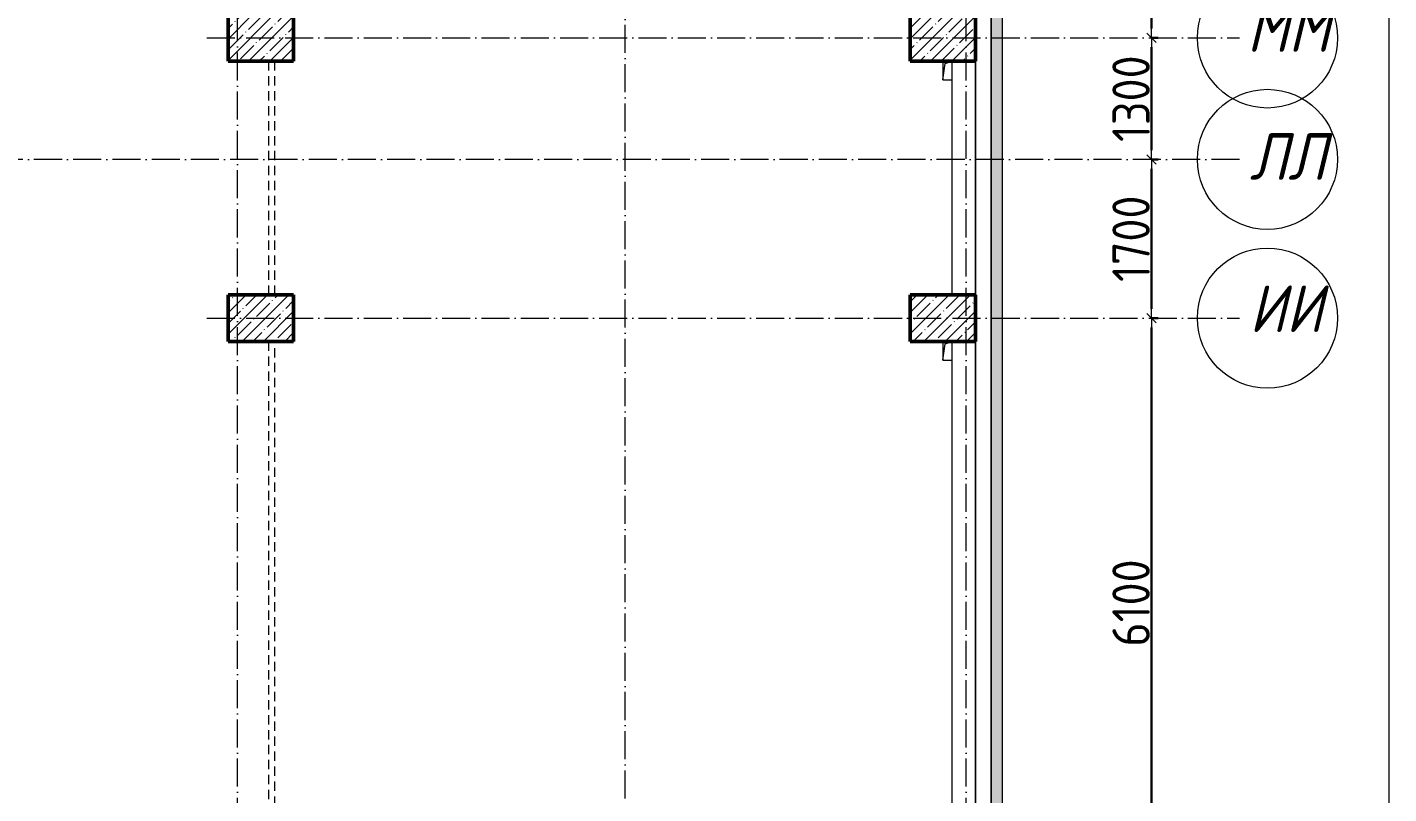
# Model space of a CAD drawing. Header units: millimetres. Extents: x -213536 to 1564669, y -45299 to 942238.
# Drawn here: x 75507 to 90082, y 515304 to 523512 of the extents above; entities that cross this region are included whole.
import ezdxf

# ---------------------------------------------------------------- set-up
doc = ezdxf.new("R2010")
doc.units = ezdxf.units.MM
doc.linetypes.add('200_ШТРИХ_ш1п0_6_', pattern=[160, 100, -60])
doc.linetypes.add('50_200_ШТРИХ_1Т_ш5_п1_п1_', pattern=[700, 500, -100, 0, -100])
for name, color, linetype, lineweight in [('3.1) ЖБ окна 1.2 м', 102, 'Continuous', 30), ('A-____-____-DIMS', 7, 'Continuous', 9), ('A-DETL-____-OTLN-3', 7, '200_ШТРИХ_ш1п0_6_', 9), ('A-GENM-____-OTLN', 7, 'Continuous', 9), ('A-GLAZ-____-OTLN', 7, 'Continuous', 9), ('A-WALL-____-OTLN', 7, 'Continuous', 9), ('S-COLS-____-MCUT', 7, 'Continuous', 50), ('S-COLS-____-OTLN', 7, 'Continuous', 9), ('S-GRID-____-IDEN', 7, 'Continuous', 9), ('S-GRID-____-OTLN-1', 7, '50_200_ШТРИХ_1Т_ш5_п1_п1_', 9)]:
    doc.layers.add(name, color=color, linetype=linetype, lineweight=lineweight)
doc.layers.add('A-GLAZ-____-OTLN-1', color=7, linetype='Continuous', lineweight=9, true_color=0xc0c0c0)
doc.styles.add('ISOCPEUR_I_9', font='isocpeui.ttf', dxfattribs={"width": 0.9, "height": 250})
doc.styles.add('СПДС', font='isocpeur.ttf', dxfattribs={"width": 0.9})
doc.dimstyles.new('Размера А3', dxfattribs={"dimtxt": 200, "dimasz": 100, "dimexe": 70, "dimexo": 100, "dimgap": 20, "dimtad": 1, "dimdec": 0, "dimrnd": 10, "dimzin": 0, "dimdsep": 46, "dimtxsty": 'СПДС', "dimblk": 'ARROWHEAD_6', "dimcen": 1, "dimclrd": 256, "dimclre": 256, "dimclrt": 256, "dimazin": 0, "dimtfac": 1, "dimtdec": 0, "dimtmove": 2, "dimatfit": 3, "dimfxl": 1, "dimtolj": 1, "dimtzin": 0, "dimarcsym": 0})

# ---------------------------------------------------------------- blocks, each defined once
blk = doc.blocks.new('BSC_Колонна _Прямоугольная - 500х700-V96-АР1_План отверстий 2 этажа в осях 1-64_Ю-ЯЯ')
at = {"layer": 'S-COLS-____-OTLN'}
h = blk.add_hatch(dxfattribs=at)
h.set_pattern_fill('FP_109', color=256, style=0, pattern_type=2)
h.set_pattern_definition([(315, (-64381.04, 93600), (114.04925, 114.04925), []), (315, (-64381.04, 93485.95), (114.04925, 114.04925), [201.613, -40.323, 3.353, -36.97])])
h.paths.add_polyline_path([(-250, 350), (-250, -350), (250, -350), (250, 350)], flags=0)
at = {"layer": 'S-COLS-____-MCUT'}
for p, q in [((250, 350), (-250, 350)), ((-250, 350), (-250, -350)), ((250, -350), (250, 350)), ((-250, -350), (250, -350))]:
    blk.add_line(p, q, dxfattribs=at)
blk = doc.blocks.new('BSC_Колонна _Прямоугольная - 500х700-V105-АР1_План отверстий 2 этажа в осях 1-64_Ю-ЯЯ')
at = {"layer": 'S-COLS-____-OTLN'}
h = blk.add_hatch(dxfattribs=at)
h.set_pattern_fill('FP_118', color=256, style=0, pattern_type=2)
h.set_pattern_definition([(315, (-64381.04, 100900), (114.04925, 114.04925), []), (315, (-64381.04, 100785.95), (114.04925, 114.04925), [201.613, -40.323, 3.353, -36.97])])
h.paths.add_polyline_path([(-250, 350), (-250, -350), (250, -350), (250, 350)], flags=0)
at = {"layer": 'S-COLS-____-MCUT'}
for p, q in [((250, 350), (-250, 350)), ((-250, 350), (-250, -350)), ((250, -350), (250, 350)), ((-250, -350), (250, -350))]:
    blk.add_line(p, q, dxfattribs=at)
blk = doc.blocks.new('BSC_Колонна _Прямоугольная - 500х700-V108-АР1_План отверстий 2 этажа в осях 1-64_Ю-ЯЯ')
at = {"layer": 'S-COLS-____-OTLN'}
h = blk.add_hatch(dxfattribs=at)
h.set_pattern_fill('FP_121', color=256, style=0, pattern_type=2)
h.set_pattern_definition([(315, (-61381.04, 93600), (114.04925, 114.04925), []), (315, (-61381.04, 93485.95), (114.04925, 114.04925), [201.613, -40.323, 3.353, -36.97])])
h.paths.add_polyline_path([(-250, 350), (-250, -350), (250, -350), (250, 350)], flags=0)
at = {"layer": 'S-COLS-____-MCUT'}
for p, q in [((250, 350), (-250, 350)), ((-250, 350), (-250, -350)), ((250, -350), (250, 350)), ((-250, -350), (250, -350))]:
    blk.add_line(p, q, dxfattribs=at)
blk = doc.blocks.new('BSC_Колонна _Прямоугольная - 500х700-V109-АР1_План отверстий 2 этажа в осях 1-64_Ю-ЯЯ')
at = {"layer": 'S-COLS-____-OTLN'}
h = blk.add_hatch(dxfattribs=at)
h.set_pattern_fill('FP_122', color=256, style=0, pattern_type=2)
h.set_pattern_definition([(315, (-61381.04, 100900), (114.04925, 114.04925), []), (315, (-61381.04, 100785.95), (114.04925, 114.04925), [201.613, -40.323, 3.353, -36.97])])
h.paths.add_polyline_path([(-250, 350), (-250, -350), (250, -350), (250, 350)], flags=0)
at = {"layer": 'S-COLS-____-MCUT'}
for p, q in [((250, 350), (-250, 350)), ((-250, 350), (-250, -350)), ((250, -350), (250, 350)), ((-250, -350), (250, -350))]:
    blk.add_line(p, q, dxfattribs=at)
blk = doc.blocks.new('AR_Отверстие прямоугольное _в плите_ - AR_Отверстие прямоугольное _в плите_-V166-АР1_План отверстий 2 этажа в осях 1-64_Ю-ЯЯ')
at = {"layer": 'A-GENM-____-OTLN'}
for p, q in [((-50, 100), (-50, -100)), ((-50, -100), (-25, 75)), ((-25, 75), (50, 100)), ((50, -100), (50, 100)), ((-50, -100), (50, -100))]:
    blk.add_line(p, q, dxfattribs=at)
blk = doc.blocks.new('AR_Отверстие прямоугольное _в плите_ - AR_Отверстие прямоугольное _в плите_-V168-АР1_План отверстий 2 этажа в осях 1-64_Ю-ЯЯ')
at = {"layer": 'A-GENM-____-OTLN'}
for p, q in [((-50, 100), (-50, -100)), ((-50, -100), (-25, 75)), ((-25, 75), (50, 100)), ((-50, -100), (50, -100))]:
    blk.add_line(p, q, dxfattribs=at)
blk = doc.blocks.new('Отлив_СКБ - Отлив витража_120_НВФ-31884153-АР1_План отверстий 2 этажа в осях 1-64_Ю-ЯЯ')
at = {"layer": 'A-GLAZ-____-OTLN-1'}
for points in [[(0, 0), (0, -2), (13700, -2), (13700, 0), (4672, 0)], [(0, -83), (0, -120), (13700, -120), (13700, -2), (0, -2), (0, -63)]]:
    blk.add_hatch(color=256, dxfattribs=at).paths.add_polyline_path(points, flags=0)
at = {"layer": 'A-GLAZ-____-OTLN'}
for p, q in [((0, 0), (13700, 0)), ((13700, -2), (0, -2)), ((0, -120), (0, -83)), ((0, -120), (13700, -120)), ((13700, -83), (13700, -120))]:
    blk.add_line(p, q, dxfattribs=at)
blk = doc.blocks.new('Ось сетки - Круг_Ø6_00__ISO-2_5_0_9K_-25732049-АР1_План отверстий 2 этажа в осях 1-64_Ю-ЯЯ')
at = {"layer": 'S-GRID-____-IDEN'}
blk.add_circle((0, 0), 3, dxfattribs=at)
blk = doc.blocks.new('ARROWHEAD_6')
at = {"color": 0, "linetype": 'Continuous'}
for p, q in [((0, 0), (-1, 0)), ((-0.5, -0.5), (0.5, 0.5))]:
    blk.add_line(p, q, dxfattribs=at)
blk = doc.blocks.new('*D5545')
at = {"layer": 'A-____-____-DIMS', "lineweight": -2, "transparency": 16777216}
for p, q in [((87537, 520397), (87613, 520397)), ((87543, 514397), (87543, 520297)), ((87537, 514297), (87613, 514297))]:
    blk.add_line(p, q, dxfattribs=at)
at = {"layer": 'Defpoints', "color": 0, "lineweight": 30, "transparency": 16777216}
for p in [(87437, 520397), (87543, 520397), (87437, 514297)]:
    blk.add_point(p, dxfattribs=at)
at = {"layer": 'A-____-____-DIMS', "lineweight": -2, "transparency": 16777216, "xscale": 100, "yscale": 100, "zscale": 100}
for p, rotation in [((87543, 520397), 90), ((87543, 514297), 270)]:
    blk.add_blockref('ARROWHEAD_6', p, dxfattribs=dict(at, rotation=rotation))
at = {"layer": 'A-____-____-DIMS', "transparency": 16777216, "insert": (87323, 517347), "char_height": 400, "width": 2.3, "attachment_point": 5, "rotation": 90, "style": 'СПДС'}
blk.add_mtext('\\A1;6100', dxfattribs=at)
blk = doc.blocks.new('*D5546')
at = {"layer": 'A-____-____-DIMS', "lineweight": -2, "transparency": 16777216}
for p, q in [((87537, 522097), (87613, 522097)), ((87543, 520497), (87543, 521997)), ((87537, 520397), (87613, 520397))]:
    blk.add_line(p, q, dxfattribs=at)
at = {"layer": 'Defpoints', "color": 0, "lineweight": 30, "transparency": 16777216}
for p in [(87437, 522097), (87543, 522097), (87437, 520397)]:
    blk.add_point(p, dxfattribs=at)
at = {"layer": 'A-____-____-DIMS', "lineweight": -2, "transparency": 16777216, "xscale": 100, "yscale": 100, "zscale": 100}
for p, rotation in [((87543, 522097), 90), ((87543, 520397), 270)]:
    blk.add_blockref('ARROWHEAD_6', p, dxfattribs=dict(at, rotation=rotation))
at = {"layer": 'A-____-____-DIMS', "transparency": 16777216, "insert": (87323, 521247), "char_height": 400, "width": 2.3, "attachment_point": 5, "rotation": 90, "style": 'СПДС'}
blk.add_mtext('\\A1;1700', dxfattribs=at)
blk = doc.blocks.new('*D5547')
at = {"layer": 'A-____-____-DIMS', "lineweight": -2, "transparency": 16777216}
for p, q in [((87537, 523397), (87613, 523397)), ((87543, 522197), (87543, 523297)), ((87537, 522097), (87613, 522097))]:
    blk.add_line(p, q, dxfattribs=at)
at = {"layer": 'Defpoints', "color": 0, "lineweight": 30, "transparency": 16777216}
for p in [(87437, 523397), (87543, 523397), (87437, 522097)]:
    blk.add_point(p, dxfattribs=at)
at = {"layer": 'A-____-____-DIMS', "lineweight": -2, "transparency": 16777216, "xscale": 100, "yscale": 100, "zscale": 100}
for p, rotation in [((87543, 523397), 90), ((87543, 522097), 270)]:
    blk.add_blockref('ARROWHEAD_6', p, dxfattribs=dict(at, rotation=rotation))
at = {"layer": 'A-____-____-DIMS', "transparency": 16777216, "insert": (87323, 522747), "char_height": 400, "width": 2.3, "attachment_point": 5, "rotation": 90, "style": 'СПДС'}
blk.add_mtext('\\A1;1300', dxfattribs=at)
blk = doc.blocks.new('*D5548')
at = {"layer": 'A-____-____-DIMS', "lineweight": -2, "transparency": 16777216}
for p, q in [((87537, 526597), (87613, 526597)), ((87543, 523497), (87543, 526497)), ((87537, 523397), (87613, 523397))]:
    blk.add_line(p, q, dxfattribs=at)
at = {"layer": 'Defpoints', "color": 0, "lineweight": 30, "transparency": 16777216}
for p in [(87437, 526597), (87543, 526597), (87437, 523397)]:
    blk.add_point(p, dxfattribs=at)
at = {"layer": 'A-____-____-DIMS', "lineweight": -2, "transparency": 16777216, "xscale": 100, "yscale": 100, "zscale": 100}
for p, rotation in [((87543, 526597), 90), ((87543, 523397), 270)]:
    blk.add_blockref('ARROWHEAD_6', p, dxfattribs=dict(at, rotation=rotation))
at = {"layer": 'A-____-____-DIMS', "transparency": 16777216, "insert": (87323, 524997), "char_height": 400, "width": 2.49, "attachment_point": 5, "rotation": 90, "style": 'СПДС'}
blk.add_mtext('\\A1;3200', dxfattribs=at)
blk = doc.blocks.new('2этаж')
at = {"layer": 'S-GRID-____-OTLN-1', "color": 251, "ltscale": 0.6, "true_color": 0x636466}
for p, q in [((77758.3, 498997), (77758.3, 549908.8)), ((81908.3, 508532.6), (81908.3, 549908.8)), ((85558.3, 498997), (85558.3, 549908.8)), ((77429.6, 523397), (88482.7, 523397)), ((88482.7, 522097), (-20260.4, 522097)), ((77429.6, 520397), (88482.7, 520397))]:
    blk.add_line(p, q, dxfattribs=at)
at = {"layer": 'S-GRID-____-IDEN', "xscale": 250, "yscale": 250, "zscale": 99.99999999999993}
for p, rotation in [((88782.7, 523397), 269.9999999999995), ((88782.7, 522097), 89.9999999999998), ((88782.7, 520397), 269.9999999999995)]:
    blk.add_blockref('Ось сетки - Круг_Ø6_00__ISO-2_5_0_9K_-25732049-АР1_План отверстий 2 этажа в осях 1-64_Ю-ЯЯ', p, dxfattribs=dict(at, rotation=rotation))
at = {"layer": 'S-GRID-____-IDEN', "char_height": 500, "attachment_point": 1, "style": 'ISOCPEUR_I_9'}
for s, insert, width in [('ММ', (88564.1, 523749.4), 505.063), ('ЛЛ', (88593.1, 522378.9), 447.342), ('ИИ', (88587.9, 520749.4), 447.342)]:
    blk.add_mtext(s, dxfattribs=dict(at, insert=insert, width=width))
at = {"layer": 'A-____-____-DIMS'}
for base, p1, p2, picture, middle in [((87542.6, 526597), (87436.5, 523397), (87436.5, 526597), '*D5548', (87322.6, 524997)), ((87542.6, 523397), (87436.5, 522097), (87436.5, 523397), '*D5547', (87322.6, 522747)), ((87542.6, 522097), (87436.5, 520397), (87436.5, 522097), '*D5546', (87322.6, 521247)), ((87542.6, 520397), (87436.5, 514297), (87436.5, 520397), '*D5545', (87322.6, 517347))]:
    dim = blk.add_linear_dim(base=base, p1=p1, p2=p2, angle=90, dimstyle='Размера А3', override={"dimtxt": 400}, dxfattribs=at)
    dim.commit()
    dim.dimension.update_dxf_attribs({"geometry": picture, "text_midpoint": middle})

msp = doc.modelspace()

# ---------------------------------------------------------------- linework, layer by layer
at = {"color": 1, "lineweight": 0}
msp.add_lwpolyline([(-23154.5, 551818.7), (90081.5, 551818.7), (90081.5, 452990.7), (-23154.5, 452990.7)], close=True, dxfattribs=at)
at = {"layer": 'A-DETL-____-OTLN-3'}
for p, q in [((78088.3, 523147), (78088.3, 520647)), ((78158.3, 520647), (78158.3, 523147)), ((78088.3, 520147), (78088.3, 514697)), ((78158.3, 514697), (78158.3, 520147))]:
    msp.add_line(p, q, dxfattribs=at)
at = {"layer": 'A-WALL-____-OTLN'}
for p, q in [((85408.3, 520647), (85408.3, 523147)), ((85658.3, 520647), (85658.3, 523147)), ((85658.3, 523147), (85658.3, 520647)), ((85408.3, 514797), (85408.3, 520147)), ((85658.3, 514797), (85658.3, 520147)), ((85658.3, 520147), (85658.3, 514797))]:
    msp.add_line(p, q, dxfattribs=at)

# ---------------------------------------------------------------- block references
at = {"layer": '3.1) ЖБ окна 1.2 м'}
msp.add_blockref('2этаж', (0, 0), dxfattribs=at)
at = {"layer": 'A-GENM-____-OTLN'}
for name, p in [('AR_Отверстие прямоугольное _в плите_ - AR_Отверстие прямоугольное _в плите_-V168-АР1_План отверстий 2 этажа в осях 1-64_Ю-ЯЯ', (85358.3, 523047)), ('AR_Отверстие прямоугольное _в плите_ - AR_Отверстие прямоугольное _в плите_-V166-АР1_План отверстий 2 этажа в осях 1-64_Ю-ЯЯ', (85358.2, 520047))]:
    msp.add_blockref(name, p, dxfattribs=at)
at = {"layer": 'A-GLAZ-____-OTLN', "rotation": 90}
msp.add_blockref('Отлив_СКБ - Отлив витража_120_НВФ-31884153-АР1_План отверстий 2 этажа в осях 1-64_Ю-ЯЯ', (85825.3, 514797), dxfattribs=at)
at = {"layer": 'S-COLS-____-OTLN', "rotation": 89.9999999999999}
for name, p in [('BSC_Колонна _Прямоугольная - 500х700-V96-АР1_План отверстий 2 этажа в осях 1-64_Ю-ЯЯ', (78008.3, 523397)), ('BSC_Колонна _Прямоугольная - 500х700-V105-АР1_План отверстий 2 этажа в осях 1-64_Ю-ЯЯ', (85308.3, 523397)), ('BSC_Колонна _Прямоугольная - 500х700-V108-АР1_План отверстий 2 этажа в осях 1-64_Ю-ЯЯ', (78008.3, 520397)), ('BSC_Колонна _Прямоугольная - 500х700-V109-АР1_План отверстий 2 этажа в осях 1-64_Ю-ЯЯ', (85308.3, 520397))]:
    msp.add_blockref(name, p, dxfattribs=at)

doc.saveas('drawing.dxf')
